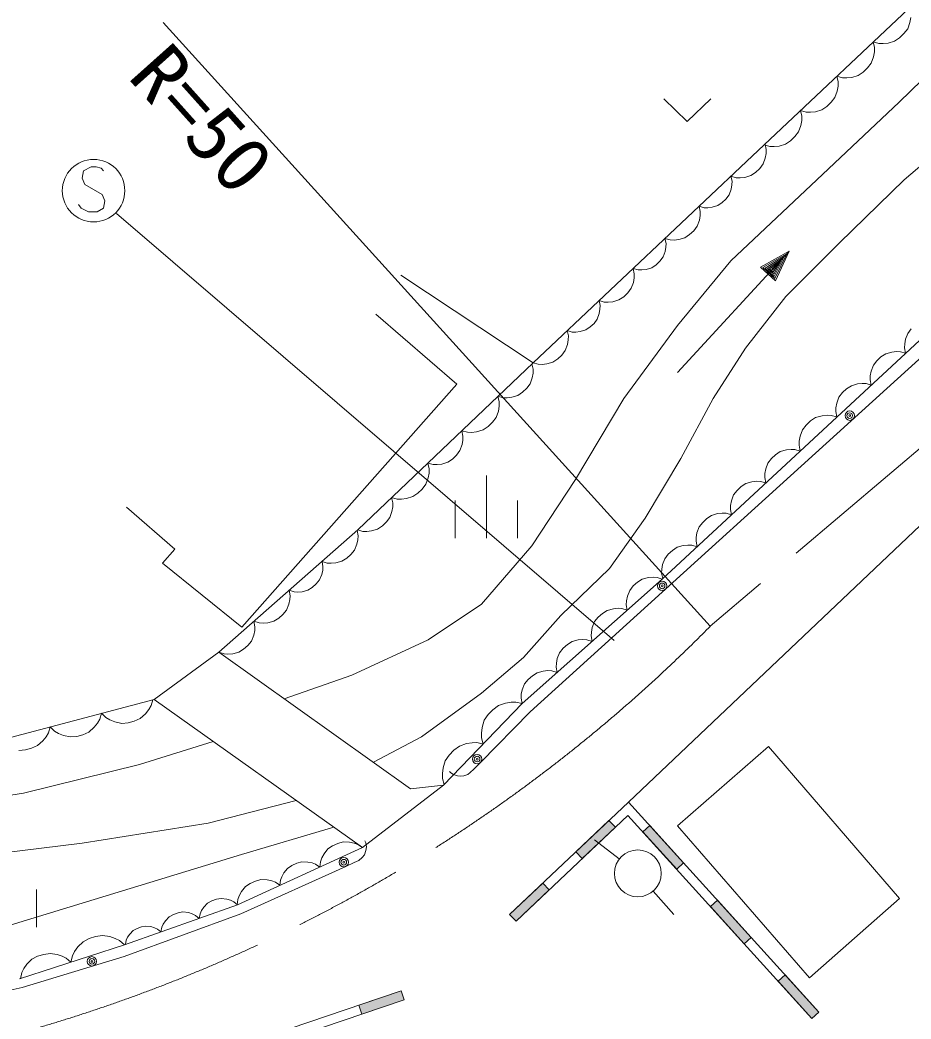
# Model space of a CAD drawing. Units: millimetres, scale not verified. Extents: x 40000 to 680000, y 20000 to 380000.
# Drawn here: x 293793 to 322298, y 278296 to 310261 of the extents above; entities that cross this region are included whole.
import ezdxf
from ezdxf.enums import TextEntityAlignment as Align

# ---------------------------------------------------------------- set-up
doc = ezdxf.new("R2010")
doc.units = ezdxf.units.MM
doc.header["$LTSCALE"] = 1000
doc.linetypes.add('CHAIN', pattern=[18.5, 12, -1.5, 3.5, -1.5])
for name, color, linetype, lineweight in [('M-BGD', 7, 'Continuous', 13), ('M-BGD-EXST', 7, 'Continuous', 13), ('M-BMK', 2, 'CHAIN', 13), ('M-STR-HTXT', 7, 'Continuous', 13)]:
    doc.layers.add(name, color=color, linetype=linetype, lineweight=lineweight)
doc.styles.add('ＭＳ ゴシック', font='')
doc.styles.get('ＭＳ ゴシック').set_extended_font_data('MS Gothic')

msp = doc.modelspace()

# ---------------------------------------------------------------- hatches: boundary and pattern name
at = {"layer": 'M-BGD'}
for points in [[(312841, 284429), (311781, 283428), (311575, 283646), (312635, 284647)], [(314801, 283091), (313719, 284285), (313942, 284487), (315023, 283293)], [(310721, 282428), (309662, 281427), (309456, 281645), (310515, 282646)], [(316964, 280703), (315882, 281897), (316104, 282098), (317186, 280904)], [(319126, 278315), (318045, 279509), (318267, 279710), (319349, 278516)], [(306085, 278908), (304726, 278450), (304630, 278734), (305989, 279193)]]:
    msp.add_hatch(color=256, dxfattribs=at).paths.add_polyline_path(points)

# ---------------------------------------------------------------- linework, layer by layer
for p, q in [((317602, 306263), (325697, 313907)), ((322191, 309980), (322265, 310181)), ((322265, 310181), (322292, 310339)), ((321934, 309693), (322073, 309825)), ((322073, 309825), (322191, 309980)), ((321132, 309376), (321092, 309559)), ((321092, 309559), (321272, 309508)), ((321272, 309508), (321408, 309504)), ((321408, 309504), (321567, 309522)), ((321567, 309522), (321772, 309584)), ((321772, 309584), (321934, 309693)), ((321924, 307634), (323996, 309654)), ((321101, 309083), (321128, 309241)), ((321128, 309241), (321132, 309376)), ((320910, 308726), (321027, 308881)), ((321027, 308881), (321101, 309083)), ((320403, 308424), (320609, 308486)), ((320609, 308486), (320770, 308594)), ((320770, 308594), (320910, 308726)), ((319969, 308278), (319929, 308460)), ((319929, 308460), (320108, 308410)), ((319965, 308142), (319969, 308278)), ((320108, 308410), (320244, 308406)), ((320244, 308406), (320403, 308424)), ((319864, 307783), (319938, 307984)), ((319938, 307984), (319965, 308142)), ((314391, 307737), (315141, 307017)), ((315141, 307017), (315891, 307737)), ((319282, 305147), (321924, 307634)), ((319607, 307496), (319746, 307628)), ((319746, 307628), (319864, 307783)), ((325188, 307789), (322079, 305147)), ((318806, 307179), (318765, 307362)), ((318765, 307362), (318945, 307311)), ((318945, 307311), (319081, 307307)), ((319081, 307307), (319240, 307325)), ((319240, 307325), (319445, 307387)), ((319445, 307387), (319607, 307496)), ((318701, 306684), (318774, 306886)), ((318774, 306886), (318802, 307044)), ((318802, 307044), (318806, 307179)), ((318583, 306529), (318701, 306684)), ((310207, 299292), (317602, 306263)), ((317602, 306263), (317782, 306213)), ((317666, 306118), (317629, 306289)), ((318076, 306227), (318282, 306289)), ((318282, 306289), (318444, 306398)), ((318444, 306398), (318583, 306529)), ((317637, 305843), (317663, 305991)), ((317663, 305991), (317666, 306118)), ((317782, 306213), (317917, 306209)), ((317917, 306209), (318076, 306227)), ((317457, 305508), (317568, 305654)), ((317568, 305654), (317637, 305843)), ((316982, 305225), (317175, 305283)), ((317175, 305283), (317326, 305385)), ((317326, 305385), (317457, 305508)), ((316536, 302556), (319282, 305147)), ((316572, 305100), (316538, 305260)), ((316538, 305260), (316706, 305212)), ((316545, 304844), (316569, 304982)), ((316569, 304982), (316572, 305100)), ((316706, 305212), (316833, 305209)), ((316833, 305209), (316982, 305225)), ((322079, 305147), (320007, 303126)), ((316377, 304532), (316480, 304667)), ((316480, 304667), (316545, 304844)), ((315934, 304267), (316114, 304321)), ((316114, 304321), (316255, 304416)), ((316255, 304416), (316377, 304532)), ((315556, 304129), (315519, 304299)), ((315519, 304299), (315676, 304255)), ((315527, 303854), (315552, 304001)), ((315552, 304001), (315556, 304129)), ((315676, 304255), (315795, 304252)), ((315795, 304252), (315934, 304267)), ((315458, 303665), (315527, 303854)), ((315065, 303294), (315216, 303396)), ((315216, 303396), (315347, 303519)), ((315347, 303519), (315458, 303665)), ((314462, 303111), (314427, 303271)), ((314427, 303271), (314596, 303223)), ((314459, 302992), (314462, 303111)), ((314596, 303223), (314723, 303219)), ((314723, 303219), (314872, 303236)), ((314872, 303236), (315065, 303294)), ((320007, 303126), (318297, 301416)), ((326438, 302936), (310118, 288123)), ((314370, 302678), (314435, 302854)), ((314435, 302854), (314459, 302992)), ((314826, 298981), (318401, 302867)), ((318401, 302867), (317488, 302348)), ((318320, 302779), (317560, 302337)), ((317942, 301985), (318320, 302779)), ((317959, 301914), (318401, 302867)), ((314003, 302332), (314145, 302427)), ((314145, 302427), (314267, 302542)), ((314267, 302542), (314370, 302678)), ((314826, 300484), (316536, 302556)), ((318238, 302690), (317631, 302325)), ((318157, 302602), (317702, 302314)), ((318076, 302514), (317773, 302303)), ((317968, 302396), (317845, 302292)), ((317874, 302265), (317968, 302396)), ((317891, 302195), (318076, 302514)), ((317908, 302125), (318157, 302602)), ((317925, 302055), (318238, 302690)), ((310207, 299292), (305973, 302095)), ((313446, 302139), (313409, 302310)), ((313409, 302310), (313566, 302266)), ((313442, 302012), (313446, 302139)), ((313566, 302266), (313684, 302262)), ((313684, 302262), (313824, 302278)), ((313824, 302278), (314003, 302332)), ((317488, 302348), (317959, 301914)), ((317560, 302337), (317942, 301985)), ((317631, 302325), (317925, 302055)), ((317702, 302314), (317908, 302125)), ((317773, 302303), (317891, 302195)), ((317845, 302292), (317874, 302265)), ((313347, 301675), (313417, 301864)), ((313417, 301864), (313442, 302012)), ((313106, 301407), (313237, 301530)), ((313237, 301530), (313347, 301675)), ((312352, 301122), (312317, 301281)), ((312317, 301281), (312485, 301234)), ((312348, 301003), (312352, 301122)), ((312485, 301234), (312613, 301230)), ((312613, 301230), (312762, 301247)), ((312762, 301247), (312954, 301305)), ((312954, 301305), (313106, 301407)), ((318297, 301416), (317002, 299758)), ((305175, 300850), (307766, 298607)), ((312260, 300689), (312325, 300865)), ((312325, 300865), (312348, 301003)), ((312035, 300438), (312157, 300553)), ((312157, 300553), (312260, 300689)), ((313116, 298152), (314826, 300484)), ((323226, 300619), (314340, 292373)), ((311336, 300150), (311298, 300321)), ((311298, 300321), (311455, 300277)), ((311455, 300277), (311574, 300273)), ((311574, 300273), (311713, 300289)), ((311713, 300289), (311893, 300343)), ((311893, 300343), (312035, 300438)), ((322192, 300233), (322121, 300044)), ((322304, 300377), (322192, 300233)), ((311237, 299686), (311306, 299875)), ((311306, 299875), (311332, 300023)), ((311332, 300023), (311336, 300150)), ((322095, 299897), (322090, 299770)), ((322121, 300044), (322095, 299897)), ((310996, 299417), (311127, 299541)), ((311127, 299541), (311237, 299686)), ((317002, 299758), (315966, 298152)), ((321489, 299580), (321336, 299479)), ((321682, 299636), (321489, 299580)), ((321831, 299652), (321682, 299636)), ((321958, 299647), (321831, 299652)), ((322126, 299598), (321958, 299647)), ((322090, 299770), (322126, 299598)), ((304597, 293946), (310207, 299292)), ((310209, 299087), (310171, 299258)), ((310207, 299292), (310375, 299245)), ((310375, 299245), (310502, 299241)), ((310502, 299241), (310651, 299258)), ((310651, 299258), (310844, 299316)), ((310844, 299316), (310996, 299417)), ((321093, 299212), (321022, 299024)), ((321204, 299357), (321093, 299212)), ((321336, 299479), (321204, 299357)), ((310181, 298812), (310206, 298960)), ((310206, 298960), (310209, 299087)), ((321022, 299024), (320995, 298876)), ((307766, 298607), (300890, 290834)), ((310003, 298477), (310113, 298623)), ((310113, 298623), (310181, 298812)), ((320389, 298559), (320237, 298459)), ((320582, 298616), (320389, 298559)), ((320731, 298632), (320582, 298616)), ((320859, 298627), (320731, 298632)), ((321027, 298578), (320859, 298627)), ((320995, 298876), (320990, 298749)), ((320990, 298749), (321027, 298578)), ((309530, 298191), (309722, 298250)), ((309722, 298250), (309873, 298352)), ((309873, 298352), (310003, 298477)), ((320105, 298337), (319993, 298192)), ((320237, 298459), (320105, 298337)), ((309126, 298041), (309085, 298223)), ((309085, 298223), (309253, 298176)), ((309122, 297905), (309126, 298041)), ((309253, 298176), (309381, 298173)), ((309381, 298173), (309530, 298191)), ((311562, 295562), (313116, 298152)), ((315966, 298152), (314930, 296235)), ((319922, 298004), (319896, 297856)), ((319993, 298192), (319922, 298004)), ((309023, 297545), (309096, 297747)), ((309096, 297747), (309122, 297905)), ((319612, 297615), (319453, 297598)), ((319748, 297610), (319612, 297615)), ((319927, 297558), (319748, 297610)), ((319896, 297856), (319891, 297729)), ((319891, 297729), (319927, 297558)), ((308767, 297257), (308906, 297390)), ((308906, 297390), (309023, 297545)), ((318944, 297300), (318825, 297146)), ((319084, 297431), (318944, 297300)), ((319247, 297538), (319084, 297431)), ((319453, 297598), (319247, 297538)), ((307965, 296948), (307927, 297119)), ((307927, 297119), (308106, 297069)), ((308106, 297069), (308242, 297066)), ((308242, 297066), (308401, 297085)), ((308401, 297085), (308606, 297148)), ((308606, 297148), (308767, 297257)), ((318825, 297146), (318749, 296945)), ((307869, 296484), (307937, 296673)), ((307937, 296673), (307962, 296821)), ((307962, 296821), (307965, 296948)), ((318721, 296788), (318716, 296652)), ((318716, 296652), (318754, 296469)), ((318749, 296945), (318721, 296788)), ((307629, 296214), (307759, 296338)), ((307759, 296338), (307869, 296484)), ((317964, 296350), (317832, 296228)), ((318117, 296451), (317964, 296350)), ((318310, 296507), (318117, 296451)), ((318459, 296523), (318310, 296507)), ((318586, 296518), (318459, 296523)), ((318754, 296469), (318586, 296518)), ((306882, 295902), (306841, 296084)), ((306841, 296084), (307009, 296038)), ((307009, 296038), (307137, 296035)), ((307137, 296035), (307286, 296052)), ((307286, 296052), (307478, 296111)), ((307478, 296111), (307629, 296214)), ((313261, 285238), (324805, 296188)), ((314930, 296235), (313790, 294318)), ((317721, 296083), (317650, 295895)), ((317832, 296228), (317721, 296083)), ((306852, 295609), (306878, 295766)), ((306878, 295766), (306882, 295902)), ((308712, 295681), (308712, 293681)), ((317623, 295747), (317619, 295620)), ((317650, 295895), (317623, 295747)), ((306662, 295251), (306779, 295407)), ((306779, 295407), (306852, 295609)), ((310163, 293438), (311562, 295562)), ((317017, 295430), (316865, 295330)), ((317210, 295487), (317017, 295430)), ((317359, 295503), (317210, 295487)), ((317487, 295498), (317359, 295503)), ((317655, 295449), (317487, 295498)), ((317619, 295620), (317655, 295449)), ((306362, 295009), (306523, 295119)), ((306523, 295119), (306662, 295251)), ((316621, 295063), (316551, 294875)), ((316733, 295208), (316621, 295063)), ((316865, 295330), (316733, 295208)), ((305721, 294810), (305682, 294980)), ((305682, 294980), (305862, 294931)), ((305718, 294682), (305721, 294810)), ((305862, 294931), (305998, 294928)), ((305998, 294928), (306157, 294946)), ((306157, 294946), (306362, 295009)), ((307712, 294881), (307712, 293681)), ((309712, 294881), (309712, 293681)), ((316524, 294727), (316519, 294600)), ((316551, 294875), (316524, 294727)), ((298748, 293326), (297203, 294671)), ((305625, 294345), (305693, 294535)), ((305693, 294535), (305718, 294682)), ((315918, 294410), (315765, 294310)), ((316111, 294467), (315918, 294410)), ((316260, 294482), (316111, 294467)), ((316387, 294478), (316260, 294482)), ((316555, 294429), (316387, 294478)), ((316519, 294600), (316555, 294429)), ((305385, 294075), (305515, 294199)), ((305515, 294199), (305625, 294345)), ((313790, 294318), (312650, 292712)), ((315633, 294187), (315522, 294043)), ((315765, 294310), (315633, 294187)), ((300154, 290030), (304597, 293946)), ((304611, 293759), (304580, 293931)), ((304597, 293946), (304765, 293899)), ((304765, 293899), (304892, 293896)), ((304892, 293896), (305041, 293914)), ((305041, 293914), (305234, 293973)), ((305234, 293973), (305385, 294075)), ((315451, 293854), (315424, 293707)), ((315522, 294043), (315451, 293854)), ((304497, 293298), (304573, 293485)), ((304573, 293485), (304603, 293632)), ((304603, 293632), (304611, 293759)), ((315011, 293446), (314818, 293390)), ((315160, 293462), (315011, 293446)), ((315288, 293457), (315160, 293462)), ((315456, 293408), (315288, 293457)), ((315424, 293707), (315420, 293580)), ((315420, 293580), (315456, 293408)), ((298349, 292877), (298748, 293326)), ((304247, 293038), (304382, 293157)), ((304382, 293157), (304497, 293298)), ((308557, 291572), (310163, 293438)), ((314534, 293167), (314422, 293023)), ((314666, 293289), (314534, 293167)), ((314818, 293390), (314666, 293289)), ((300890, 290834), (298349, 292877)), ((303484, 292778), (303455, 292939)), ((303455, 292939), (303621, 292886)), ((303621, 292886), (303748, 292878)), ((303748, 292878), (303898, 292890)), ((303898, 292890), (304092, 292941)), ((304092, 292941), (304247, 293038)), ((314352, 292834), (314325, 292687)), ((314422, 293023), (314352, 292834)), ((303378, 292349), (303448, 292523)), ((303448, 292523), (303477, 292660)), ((303477, 292660), (303484, 292778)), ((312650, 292712), (311096, 291210)), ((314325, 292687), (314320, 292559)), ((314320, 292559), (314356, 292388)), ((303144, 292106), (303270, 292217)), ((303270, 292217), (303378, 292349)), ((314340, 292373), (309859, 288388)), ((313547, 292271), (313413, 292151)), ((313702, 292368), (313547, 292271)), ((313896, 292420), (313702, 292368)), ((314046, 292433), (313896, 292420)), ((314173, 292425), (314046, 292433)), ((314340, 292373), (314173, 292425)), ((302436, 291841), (302404, 292013)), ((302404, 292013), (302560, 291964)), ((302560, 291964), (302678, 291956)), ((302678, 291956), (302818, 291967)), ((302818, 291967), (303000, 292015)), ((303000, 292015), (303144, 292106)), ((313298, 292009), (313224, 291822)), ((313413, 292151), (313298, 292009)), ((302322, 291381), (302397, 291567)), ((302397, 291567), (302428, 291714)), ((302428, 291714), (302436, 291841)), ((306847, 290433), (308557, 291572)), ((313194, 291675), (313186, 291548)), ((313186, 291548), (313219, 291376)), ((313224, 291822), (313194, 291675)), ((302072, 291120), (302207, 291239)), ((302207, 291239), (302322, 291381)), ((311096, 291210), (309904, 289863)), ((312426, 291274), (312292, 291154)), ((312581, 291371), (312426, 291274)), ((312775, 291423), (312581, 291371)), ((312925, 291436), (312775, 291423)), ((313052, 291428), (312925, 291436)), ((313219, 291376), (313052, 291428)), ((301311, 290849), (301279, 291021)), ((301279, 291021), (301446, 290968)), ((301446, 290968), (301573, 290960)), ((301573, 290960), (301722, 290972)), ((301722, 290972), (301917, 291024)), ((301917, 291024), (302072, 291120)), ((312177, 291012), (312103, 290825)), ((312292, 291154), (312177, 291012)), ((301197, 290389), (301272, 290576)), ((301272, 290576), (301303, 290722)), ((301303, 290722), (301311, 290849)), ((312073, 290678), (312065, 290551)), ((312103, 290825), (312073, 290678)), ((300946, 290128), (301081, 290248)), ((301081, 290248), (301197, 290389)), ((304412, 289293), (306847, 290433)), ((311306, 290277), (311171, 290157)), ((311460, 290374), (311306, 290277)), ((311654, 290427), (311460, 290374)), ((311804, 290439), (311654, 290427)), ((311931, 290432), (311804, 290439)), ((312098, 290379), (311931, 290432)), ((312065, 290551), (312098, 290379)), ((300154, 290030), (298083, 288524)), ((300154, 290030), (300320, 289977)), ((306291, 285662), (300154, 290030)), ((300320, 289977), (300447, 289969)), ((300447, 289969), (300597, 289980)), ((300597, 289980), (300791, 290032)), ((300791, 290032), (300946, 290128)), ((311056, 290015), (310982, 289828)), ((311171, 290157), (311056, 290015)), ((309904, 289863), (308557, 288723)), ((310952, 289681), (310944, 289554)), ((310982, 289828), (310952, 289681)), ((302241, 288544), (304412, 289293)), ((310339, 289377), (310185, 289280)), ((310533, 289430), (310339, 289377)), ((310683, 289442), (310533, 289430)), ((310810, 289435), (310683, 289442)), ((310977, 289383), (310810, 289435)), ((310944, 289554), (310977, 289383)), ((309936, 289019), (309861, 288832)), ((310050, 289161), (309936, 289019)), ((310185, 289280), (310050, 289161)), ((308557, 288723), (306640, 287324)), ((309831, 288685), (309824, 288558)), ((309861, 288832), (309831, 288685)), ((293113, 287206), (298083, 288524)), ((297987, 288322), (298042, 288513)), ((298083, 288524), (304747, 283779)), ((309859, 288388), (307345, 285775)), ((309324, 288403), (309096, 288323)), ((309502, 288432), (309324, 288403)), ((309654, 288435), (309502, 288432)), ((309859, 288388), (309654, 288435)), ((309824, 288558), (309856, 288386)), ((296344, 287887), (296399, 288077)), ((296399, 288077), (296541, 287939)), ((297638, 287913), (297809, 288064)), ((297809, 288064), (297915, 288198)), ((297915, 288198), (297987, 288322)), ((310118, 288123), (308524, 286508)), ((308771, 288036), (308647, 287856)), ((308921, 288192), (308771, 288036)), ((309096, 288323), (308921, 288192)), ((296166, 287629), (296272, 287762)), ((296272, 287762), (296344, 287887)), ((296541, 287939), (296666, 287867)), ((296666, 287867), (296824, 287803)), ((296824, 287803), (297047, 287756)), ((297047, 287756), (297253, 287776)), ((297253, 287776), (297450, 287828)), ((297450, 287828), (297638, 287913)), ((308647, 287856), (308575, 287625)), ((294628, 287326), (294701, 287451)), ((294701, 287451), (294756, 287641)), ((294756, 287641), (294898, 287503)), ((294898, 287503), (295023, 287431)), ((295023, 287431), (295180, 287367)), ((295610, 287340), (295807, 287392)), ((295807, 287392), (295995, 287478)), ((295995, 287478), (296166, 287629)), ((308575, 287625), (308553, 287446)), ((308553, 287446), (308556, 287294)), ((294352, 287042), (294523, 287193)), ((294523, 287193), (294628, 287326)), ((295180, 287367), (295404, 287321)), ((295404, 287321), (295610, 287340)), ((297613, 286443), (299975, 287177)), ((306640, 287324), (305097, 286511)), ((308076, 287106), (307849, 287025)), ((308254, 287135), (308076, 287106)), ((308407, 287138), (308254, 287135)), ((308611, 287091), (308407, 287138)), ((308556, 287294), (308611, 287091)), ((293760, 286885), (293966, 286905)), ((293966, 286905), (294164, 286957)), ((294164, 286957), (294352, 287042)), ((307523, 286739), (307399, 286558)), ((307673, 286895), (307523, 286739)), ((307849, 287025), (307673, 286895)), ((317742, 287014), (314825, 284477)), ((321928, 282152), (317742, 287014)), ((293905, 285527), (297613, 286443)), ((307399, 286558), (307328, 286328)), ((308524, 286508), (308313, 286294)), ((307328, 286328), (307306, 286149)), ((307306, 286149), (307308, 285996)), ((307578, 286177), (307535, 286219)), ((307663, 286121), (307578, 286177)), ((307791, 286079), (307663, 286121)), ((308116, 286123), (307989, 286080)), ((308200, 286181), (308116, 286123)), ((308313, 286294), (308200, 286181)), ((304747, 283779), (307345, 285775)), ((307345, 285775), (306291, 285662)), ((307308, 285996), (307363, 285794)), ((307890, 286065), (307791, 286079)), ((307989, 286080), (307890, 286065)), ((290106, 284887), (293905, 285527)), ((302627, 285289), (299810, 284566)), ((313261, 285238), (309456, 281645)), ((319349, 278516), (313261, 285238)), ((299810, 284566), (295782, 283925)), ((313244, 284810), (309662, 281427)), ((319126, 278315), (313244, 284810)), ((314825, 284477), (319053, 279615)), ((295782, 283925), (289786, 283193)), ((303960, 283914), (303796, 283839)), ((304136, 283962), (303960, 283914)), ((304337, 283955), (304136, 283962)), ((304484, 283923), (304337, 283955)), ((304603, 283878), (304484, 283923)), ((304747, 283779), (304603, 283878)), ((304828, 284001), (304861, 283928)), ((304861, 283928), (304874, 283802)), ((312965, 283416), (312175, 284030)), ((304747, 283779), (300747, 281950)), ((303519, 283580), (303447, 283449)), ((303645, 283737), (303519, 283580)), ((303796, 283839), (303645, 283737)), ((304810, 283554), (304743, 283459)), ((304860, 283687), (304810, 283554)), ((304874, 283802), (304860, 283687)), ((302648, 283281), (302495, 283211)), ((302813, 283326), (302648, 283281)), ((303000, 283319), (302813, 283326)), ((303137, 283289), (303000, 283319)), ((303248, 283248), (303137, 283289)), ((303383, 283155), (303248, 283248)), ((303403, 283329), (303383, 283155)), ((303447, 283449), (303403, 283329)), ((304486, 283299), (304213, 283176)), ((304632, 283365), (304486, 283299)), ((304743, 283459), (304632, 283365)), ((304213, 283176), (300853, 281662)), ((302236, 282970), (302170, 282847)), ((302354, 283116), (302236, 282970)), ((302495, 283211), (302354, 283116)), ((301159, 282633), (301008, 282531)), ((301323, 282708), (301159, 282633)), ((301499, 282755), (301323, 282708)), ((301700, 282748), (301499, 282755)), ((301846, 282717), (301700, 282748)), ((301966, 282672), (301846, 282717)), ((302110, 282573), (301966, 282672)), ((302128, 282735), (302110, 282573)), ((302170, 282847), (302128, 282735)), ((294322, 282437), (294322, 281237)), ((300881, 282374), (300810, 282242)), ((301008, 282531), (300881, 282374)), ((314051, 282391), (314709, 281638)), ((300747, 281950), (297132, 280670)), ((299792, 281998), (299671, 281872)), ((299931, 282074), (299792, 281998)), ((300078, 282126), (299931, 282074)), ((300233, 282154), (300078, 282126)), ((300407, 282133), (300233, 282154)), ((300531, 282094), (300407, 282133)), ((300630, 282046), (300531, 282094)), ((300747, 281950), (300630, 282046)), ((300765, 282123), (300746, 281949)), ((300810, 282242), (300765, 282123)), ((319053, 279615), (321928, 282152)), ((300853, 281662), (297130, 280300)), ((298705, 281640), (298567, 281564)), ((298852, 281692), (298705, 281640)), ((299008, 281720), (298852, 281692)), ((299181, 281699), (299008, 281720)), ((299305, 281660), (299181, 281699)), ((299405, 281612), (299305, 281660)), ((299552, 281664), (299522, 281516)), ((299599, 281764), (299552, 281664)), ((299671, 281872), (299599, 281764)), ((309662, 281427), (309456, 281645)), ((298374, 281330), (298326, 281230)), ((298446, 281438), (298374, 281330)), ((298567, 281564), (298446, 281438)), ((299522, 281516), (299405, 281612)), ((297303, 281010), (297237, 280910)), ((297415, 281126), (297303, 281010)), ((297543, 281197), (297415, 281126)), ((297678, 281245), (297543, 281197)), ((297822, 281270), (297678, 281245)), ((297982, 281251), (297822, 281270)), ((298096, 281215), (297982, 281251)), ((298188, 281171), (298096, 281215)), ((298296, 281082), (298188, 281171)), ((298326, 281230), (298296, 281082)), ((297132, 280670), (293781, 279578)), ((295813, 280770), (295641, 280600)), ((296007, 280871), (295813, 280770)), ((296212, 280938), (296007, 280871)), ((296429, 280970), (296212, 280938)), ((296668, 280935), (296429, 280970)), ((296838, 280877), (296668, 280935)), ((296974, 280807), (296838, 280877)), ((297132, 280670), (296974, 280807)), ((297193, 280818), (297165, 280681)), ((297237, 280910), (297193, 280818)), ((294552, 280365), (294358, 280302)), ((294756, 280396), (294552, 280365)), ((294982, 280362), (294756, 280396)), ((295143, 280307), (294982, 280362)), ((295537, 280453), (295468, 280317)), ((295641, 280600), (295537, 280453)), ((297130, 280300), (293862, 279302)), ((294012, 280046), (293914, 279907)), ((294174, 280206), (294012, 280046)), ((294358, 280302), (294174, 280206)), ((295271, 280242), (295143, 280307)), ((295421, 280112), (295271, 280242)), ((295468, 280317), (295421, 280112)), ((293849, 279779), (293805, 279585)), ((293914, 279907), (293849, 279779)), ((293862, 279302), (289534, 278333)), ((305989, 279193), (295715, 275726)), ((306085, 278908), (296043, 275520))]:
    msp.add_line(p, q, dxfattribs=at)
msp.add_lwpolyline([(248726, 287262), (249019, 286514), (249405, 285894), (249822, 285459), (250472, 284969), (251330, 284493), (252250, 284103), (253806, 283579), (255613, 283092), (264986, 281257), (267942, 280742), (271047, 280307), (274131, 279978), (277522, 279726), (280053, 279602), (282853, 279570), (285887, 279769), (289126, 280098), (290480, 280392), (291822, 280794), (300883, 283561), (303830, 284432)], dxfattribs=at)
for points in [[(312841, 284429), (311781, 283428), (311575, 283646), (312635, 284647)], [(314801, 283091), (313719, 284285), (313942, 284487), (315023, 283293)], [(310721, 282428), (309662, 281427), (309456, 281645), (310515, 282646)], [(316964, 280703), (315882, 281897), (316104, 282098), (317186, 280904)], [(319126, 278315), (318045, 279509), (318267, 279710), (319349, 278516)], [(306085, 278908), (304726, 278450), (304630, 278734), (305989, 279193)]]:
    msp.add_lwpolyline(points, close=True, dxfattribs=at)
for centre, radius in [((320337, 297601), 150), ((320337, 297601), 90), ((320337, 297601), 30), ((314337, 292155), 150), ((314337, 292155), 90), ((314337, 292155), 30), ((308417, 286613), 150), ((308417, 286613), 90), ((308417, 286613), 30), ((313557, 282955), 750), ((304151, 283312), 150), ((304151, 283312), 90), ((304151, 283312), 30), ((296095, 280141), 150), ((296095, 280141), 90), ((296095, 280141), 30)]:
    msp.add_circle(centre, radius, dxfattribs=at)
at = {"layer": 'M-BGD-EXST'}
for p, q in [((295827, 305439), (295787, 305199)), ((296067, 305559), (295827, 305439)), ((296227, 305559), (296067, 305559)), ((296387, 305519), (296227, 305559)), ((296467, 305439), (296387, 305519)), ((295787, 305199), (295867, 304999)), ((295867, 304999), (296427, 304679)), ((296427, 304679), (296507, 304479)), ((295747, 304239), (295667, 304359)), ((296507, 304479), (296467, 304239)), ((295987, 304119), (295747, 304239)), ((296267, 304119), (295987, 304119)), ((296467, 304239), (296267, 304119)), ((296880, 304066), (312800, 290411))]:
    msp.add_line(p, q, dxfattribs=at)
msp.add_circle((296147, 304799), 1000, dxfattribs=at)
at = {"layer": 'M-BMK'}
msp.add_line((327767, 300968), (315873, 290860), dxfattribs=at)
msp.add_arc((280298, 325994), 50000, 260.007, 315.3568, dxfattribs=at)
at = {"layer": 'M-STR-HTXT'}
msp.add_line((315873, 290860), (298371, 310183), dxfattribs=at)

# ---------------------------------------------------------------- texts
at = {"layer": 'M-STR-HTXT', "style": 'ＭＳ ゴシック', "width": 1.05}
msp.add_text('R=50', height=1833, rotation=311.8, dxfattribs=at).set_placement((296787, 308073), align=Align.BOTTOM_LEFT)

doc.saveas('drawing.dxf')
